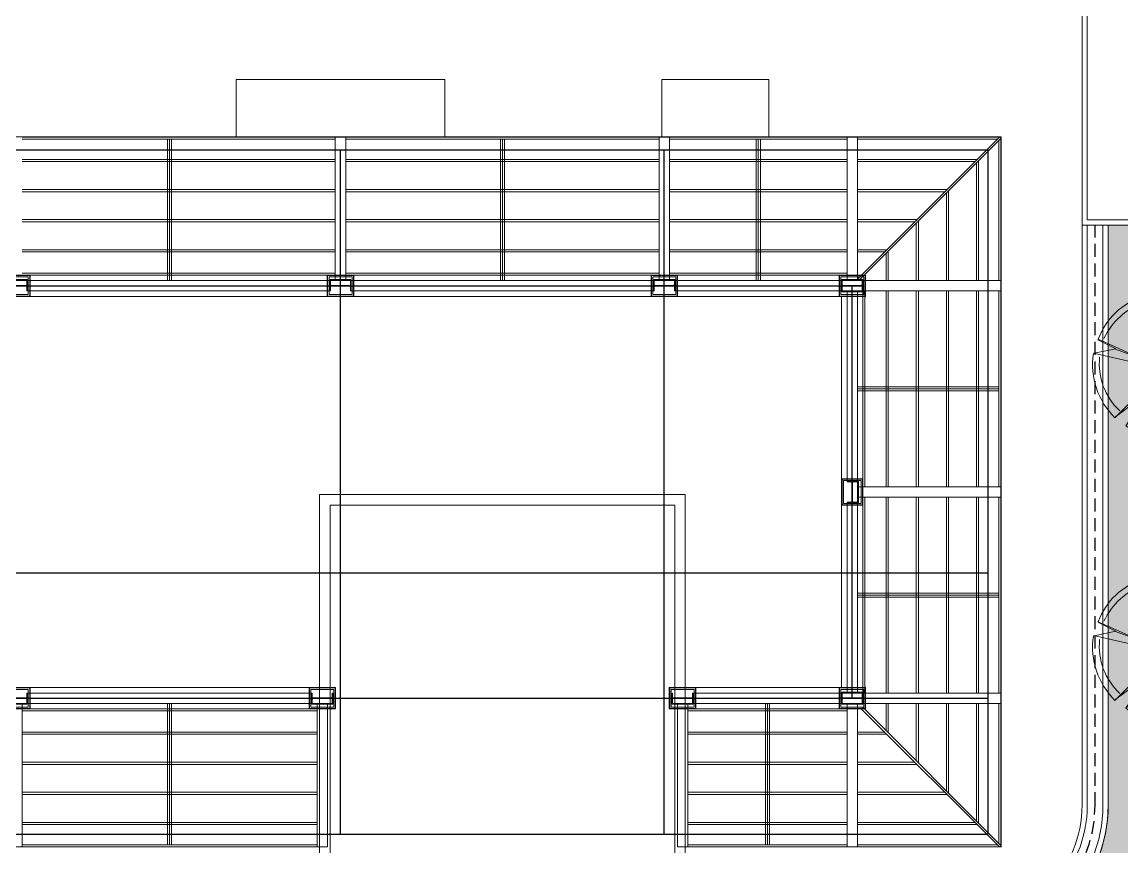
# Model space of a CAD drawing. Header units: inches. Extents: x 139 to 559, y -1 to 295.
# Drawn here: x 245.39 to 266.45, y 133.42 to 149.22 of the extents above; entities that cross this region are included whole.
import ezdxf

# ---------------------------------------------------------------- set-up
doc = ezdxf.new("R2010")
doc.units = ezdxf.units.IN
doc.header["$MEASUREMENT"] = 0
doc.linetypes.add('$0$HIDDEN', pattern=[0.375, 0.25, -0.125])
for name, color, linetype, lineweight in [('ars', 11, 'Continuous', 0), ('ARSIR', 31, 'Continuous', 5), ('ARSIR BETON', 8, 'Continuous', 5), ('ATAP', 3, 'Continuous', 20), ('besi siku', 70, 'Continuous', 9), ('DINDING2', 146, 'Continuous', 5), ('POHON', 98, 'Continuous', 5), ('RUMPUT', 93, 'Continuous', 0), ('SANITAIR', 15, 'Continuous', 9), ('WF', 6, 'Continuous', 9)]:
    doc.layers.add(name, color=color, linetype=linetype, lineweight=lineweight)
doc.layers.add('as', color=1, linetype='Continuous', plot=False)
doc.layers.add('POLYLINE TPAK', color=4, linetype='Continuous', lineweight=20, plot=False)
pattern_1 = [(86.66969, (37.0798, 226.14725), (-0.5066041, 0.569206), [0.142875, -0.934755]), (41.6697, (37.0798, 226.14725), (-0.5066045, 0.5692064), [0.142875, -0.619125]), (131.6697, (37.0798, 226.14725), (-0.5692064, -0.5066045), [0.142875, -0.619125])]

# ---------------------------------------------------------------- blocks, each defined once
blk = doc.blocks.new('D00088C')
for p, q in [((-0.0013, -0.0094), (-0.1437, 0.4512)), ((-0.1152, 0.2615), (-0.1398, 0.4513)), ((-0.2342, 0.4212), (-0.1152, 0.2615)), ((-0.2303, 0.4213), (-0.0013, -0.0094)), ((0.2305, 0.3971), (0.0063, 0.0027)), ((0.2266, 0.397), (0.1472, 0.2403)), ((0.0063, 0.0027), (0.303, 0.3553)), ((0.1472, 0.2403), (0.3033, 0.3575)), ((-0.1152, 0.2612), (-0.0014, -0.0054)), ((0.0023, 0.0066), (-0.4996, 0.0423)), ((-0.496, -0.0575), (0.0023, 0.0066)), ((-0.3618, -0.0303), (-0.4945, 0.0417)), ((0.3075, -0.0277), (0.0024, 0.0026)), ((0.4778, 0.0264), (0.0025, -0.0014)), ((0.4784, 0.0248), (0.3087, -0.0294)), ((-0.4961, -0.0535), (-0.3618, -0.0303)), ((-0.3629, -0.0277), (0.0026, -0.0053)), ((0.0026, -0.0053), (-0.2884, -0.4252)), ((-0.192, -0.4744), (0.0026, -0.0053)), ((-0.1451, -0.264), (0.0026, -0.0053)), ((0.1495, -0.2553), (-0.0014, -0.0054)), ((0.3099, -0.3943), (0.0064, -0.0013)), ((0.0064, -0.0013), (0.169, -0.4733)), ((0.3087, -0.0294), (0.4741, -0.089)), ((-0.1457, -0.2629), (-0.2885, -0.4212)), ((-0.1959, -0.4745), (-0.1457, -0.2629))]:
    blk.add_line(p, q)
at = {"flags": 128}
blk.add_lwpolyline([(0.1453, 0.2437), (0.0025, -0.0014), (0.4729, -0.0927, -0.179693), (0.3099, -0.3943), (0.1517, -0.2555), (0.1692, -0.4812)], format="xyb", dxfattribs=at)
for centre, radius, start, end in [((-0.0088, 0.063), 0.411, 54.38421, 109.16738), ((0.0045, -0.0301), 0.5088, 117.48632, 171.44836), ((-0.018, -0.1342), 0.5445, 67.36302, 101.07982), ((-0.022, -0.0267), 0.4368, 115.9305, 169.2592), ((-0.0182, -0.0451), 0.4539, 8.9188, 50.83842), ((0.0516, 0.0107), 0.4265, 2.11272, 53.88875), ((-0.0137, -0.0277), 0.4832, 183.5353, 235.35442), ((0.0103, -0.0052), 0.475, 188.14491, 233.91105), ((0.0637, -0.0721), 0.358, 309.79092, 357.1215), ((-0.0193, -0.0383), 0.4358, 249.36854, 292.0705), ((-0.013, 0.0189), 0.5247, 250.05801, 290.29527)]:
    blk.add_arc(centre, radius, start, end)
blk = doc.blocks.new('WF')
at = {"layer": 'ars'}
for p, q in [((-0.254, 0.204), (-0.254, -0.204)), ((0.254, 0.204), (-0.254, 0.204)), ((-0.25, 0.2), (-0.25, -0.2)), ((0.25, 0.2), (-0.25, 0.2)), ((-0.247, 0.1715), (-0.247, -0.1715)), ((0.2215, 0.197), (-0.2215, 0.197)), ((-0.22, -0.17), (-0.22, 0.17)), ((0.22, 0.17), (-0.22, 0.17)), ((0.22, -0.17), (0.22, 0.17)), ((0.247, 0.1715), (0.247, -0.1715)), ((0.25, 0.2), (0.25, -0.2)), ((0.254, 0.204), (0.254, -0.204)), ((0.254, -0.204), (-0.254, -0.204)), ((0.25, -0.2), (-0.25, -0.2)), ((0.2215, -0.197), (-0.2215, -0.197)), ((0.22, -0.17), (-0.22, -0.17))]:
    blk.add_line(p, q, dxfattribs=at)
for points in [[(-0.22, 0.1985), (-0.22, 0.2), (-0.25, 0.2), (-0.25, 0.17), (-0.2485, 0.17, 0.4142136), (-0.247, 0.1715), (-0.247, 0.194, -0.4142136), (-0.244, 0.197), (-0.2215, 0.197, 0.4142136)], [(0.22, 0.1985), (0.22, 0.2), (0.25, 0.2), (0.25, 0.17), (0.2485, 0.17, -0.4142136), (0.247, 0.1715), (0.247, 0.194, 0.4142136), (0.244, 0.197), (0.2215, 0.197, -0.4142136)], [(-0.22, -0.1985), (-0.22, -0.2), (-0.25, -0.2), (-0.25, -0.17), (-0.2485, -0.17, -0.4142136), (-0.247, -0.1715), (-0.247, -0.194, 0.4142136), (-0.244, -0.197), (-0.2215, -0.197, -0.4142136)], [(0.22, -0.1985), (0.22, -0.2), (0.25, -0.2), (0.25, -0.17), (0.2485, -0.17, 0.4142136), (0.247, -0.1715), (0.247, -0.194, -0.4142136), (0.244, -0.197), (0.2215, -0.197, 0.4142136)]]:
    blk.add_lwpolyline(points, format="xyb", close=True, dxfattribs=at)
at = {"layer": 'WF'}
blk.add_lwpolyline([(0.192, 0.096, -0.4142136), (0.196, 0.1), (0.2, 0.1), (0.2, -0.1), (0.196, -0.1, -0.4142136), (0.192, -0.096), (0.192, -0.0195, 0.4142136), (0.179, -0.0065), (-0.179, -0.0065, 0.4142136), (-0.192, -0.0195), (-0.192, -0.096, -0.4142136), (-0.196, -0.1), (-0.2, -0.1), (-0.2, 0.1), (-0.196, 0.1, -0.4142136), (-0.192, 0.096), (-0.192, 0.0195, 0.4142136), (-0.179, 0.0065), (0.179, 0.0065, 0.4142136), (0.192, 0.0195)], format="xyb", close=True, dxfattribs=at)
blk = doc.blocks.new('A.ATAP')
for points in [[(24.4, 6.75), (31.4, 6.75), (31.4, -2.65), (24.4, -2.65)], [(24.6, 6.55), (31.2, 6.55), (31.2, -2.45), (24.6, -2.45)]]:
    blk.add_lwpolyline(points, close=True)
at = {"layer": 'ars'}
for p, q in [((37.45, 13.6), (6.8, 13.6)), ((37.45, 0), (37.45, 13.6)), ((18.804, 10.546), (24.604, 10.546)), ((25.004, 10.546), (30.804, 10.546)), ((34.396, 10.546), (31.196, 10.546)), ((34.396, 10.546), (34.396, 3.054)), ((18.804, 3.054), (24.4, 3.054)), ((34.396, 3.054), (31.4, 3.054))]:
    blk.add_line(p, q, dxfattribs=at)
at = {"layer": 'as'}
for p, q in [((-37.2, 13.35), (37.2, 13.35)), ((24.8, 0.25), (24.8, 13.35)), ((31, 0.25), (31, 13.35)), ((37.2, 0.25), (37.2, 13.35)), ((-37.2, 10.75), (34.6, 10.75)), ((34.6, 2.85), (34.6, 10.75)), ((-37.2, 5.25), (37.2, 5.25)), ((-37.2, 2.85), (37.2, 2.85)), ((-37.2, 0.25), (37.2, 0.25))]:
    blk.add_line(p, q, dxfattribs=at)
at = {"layer": 'ATAP'}
for points in [[(22.8, 13.6), (22.8, 14.7), (26.8, 14.7), (26.8, 13.6)], [(33, 13.6), (33, 14.7), (30.95, 14.7), (30.95, 13.6)]]:
    blk.add_lwpolyline(points, dxfattribs=at)
at = {"layer": 'besi siku'}
for p, q in [((24.7, 13.596), (18.7, 13.596)), ((24.7, 13.556), (18.7, 13.556)), ((21.485, 13.556), (21.485, 10.85)), ((21.525, 13.556), (21.525, 10.85)), ((21.565, 13.556), (21.565, 10.85)), ((30.9, 13.596), (24.9, 13.596)), ((30.9, 13.556), (24.9, 13.556)), ((27.86, 13.556), (27.86, 10.85)), ((27.9, 13.556), (27.9, 10.85)), ((27.94, 13.556), (27.94, 10.85)), ((34.5, 13.596), (31.1, 13.596)), ((34.5, 13.556), (31.1, 13.556)), ((32.76, 13.556), (32.76, 10.85)), ((32.8, 13.556), (32.8, 10.85)), ((32.84, 13.556), (32.84, 10.85)), ((37.446, 13.596), (34.7, 13.596)), ((37.418, 13.596), (34.7, 10.878)), ((37.378, 13.556), (34.7, 13.556)), ((37.446, 13.568), (34.744, 10.866)), ((37.406, 10.85), (37.406, 13.528)), ((37.446, 10.85), (37.446, 13.596)), ((24.7, 13.167), (18.7, 13.167)), ((24.7, 13.127), (18.7, 13.127)), ((30.9, 13.167), (24.9, 13.167)), ((30.9, 13.127), (24.9, 13.127)), ((34.5, 13.167), (31.1, 13.167)), ((34.5, 13.127), (31.1, 13.127)), ((36.988, 13.167), (34.7, 13.167)), ((36.948, 13.127), (34.7, 13.127)), ((36.977, 10.85), (36.977, 13.098)), ((37.017, 10.85), (37.017, 13.138)), ((24.7, 12.591), (18.7, 12.591)), ((24.7, 12.551), (18.7, 12.551)), ((30.9, 12.591), (24.9, 12.591)), ((30.9, 12.551), (24.9, 12.551)), ((34.5, 12.591), (31.1, 12.591)), ((34.5, 12.551), (31.1, 12.551)), ((36.412, 12.591), (34.7, 12.591)), ((36.372, 12.551), (34.7, 12.551)), ((36.401, 10.85), (36.401, 12.522)), ((36.441, 10.85), (36.441, 12.562)), ((24.7, 12.015), (18.7, 12.015)), ((30.9, 12.015), (24.9, 12.015)), ((34.5, 12.015), (31.1, 12.015)), ((35.836, 12.015), (34.7, 12.015)), ((24.7, 11.975), (18.7, 11.975)), ((30.9, 11.975), (24.9, 11.975)), ((34.5, 11.975), (31.1, 11.975)), ((35.796, 11.975), (34.7, 11.975)), ((35.825, 10.85), (35.825, 11.946)), ((35.865, 10.85), (35.865, 11.986)), ((24.7, 11.439), (18.7, 11.439)), ((24.7, 11.399), (18.7, 11.399)), ((30.9, 11.439), (24.9, 11.439)), ((30.9, 11.399), (24.9, 11.399)), ((34.5, 11.439), (31.1, 11.439)), ((34.5, 11.399), (31.1, 11.399)), ((35.26, 11.439), (34.7, 11.439)), ((35.22, 11.399), (34.7, 11.399)), ((35.289, 10.85), (35.289, 11.41)), ((35.249, 10.85), (35.249, 11.37)), ((24.7, 10.99), (18.7, 10.99)), ((30.9, 10.99), (24.9, 10.99)), ((34.5, 10.99), (31.1, 10.99)), ((24.7, 10.95), (18.7, 10.95)), ((30.9, 10.95), (24.9, 10.95)), ((34.5, 10.95), (31.1, 10.95)), ((34.8, 10.65), (34.8, 6.9)), ((34.84, 10.65), (34.84, 6.9)), ((35.249, 10.65), (35.249, 6.9)), ((35.289, 10.65), (35.289, 6.9)), ((35.825, 10.65), (35.825, 6.9)), ((35.865, 10.65), (35.865, 6.9)), ((36.401, 10.65), (36.401, 6.9)), ((36.441, 10.65), (36.441, 6.9)), ((36.977, 10.65), (36.977, 6.9)), ((37.017, 10.65), (37.017, 6.9)), ((37.406, 10.65), (37.406, 6.9)), ((37.446, 10.65), (37.446, 6.9)), ((37.406, 8.815), (34.7, 8.815)), ((37.406, 8.775), (34.7, 8.775)), ((37.406, 8.735), (34.7, 8.735)), ((34.8, 2.95), (34.8, 6.7)), ((34.84, 2.95), (34.84, 6.7)), ((35.249, 2.95), (35.249, 6.7)), ((35.289, 2.95), (35.289, 6.7)), ((35.825, 2.95), (35.825, 6.7)), ((35.865, 2.95), (35.865, 6.7)), ((36.401, 2.95), (36.401, 6.7)), ((36.441, 2.95), (36.441, 6.7)), ((36.977, 2.95), (36.977, 6.7)), ((37.017, 2.95), (37.017, 6.7)), ((37.406, 2.95), (37.406, 6.7)), ((37.446, 2.95), (37.446, 6.7)), ((37.406, 4.865), (34.7, 4.865)), ((37.406, 4.825), (34.7, 4.825)), ((37.406, 4.785), (34.7, 4.785)), ((21.485, 0.044), (21.485, 2.75)), ((21.525, 0.044), (21.525, 2.75)), ((21.565, 0.044), (21.565, 2.75)), ((32.935, 0.044), (32.935, 2.75)), ((32.975, 0.044), (32.975, 2.75)), ((33.015, 0.044), (33.015, 2.75)), ((35.249, 2.75), (35.249, 2.23)), ((35.289, 2.75), (35.289, 2.19)), ((35.825, 2.75), (35.825, 1.654)), ((35.865, 2.75), (35.865, 1.614)), ((36.401, 2.75), (36.401, 1.078)), ((36.441, 2.75), (36.441, 1.038)), ((36.977, 2.75), (36.977, 0.502)), ((37.017, 2.75), (37.017, 0.462)), ((37.406, 2.75), (37.406, 0.072)), ((37.446, 2.75), (37.446, 0.004)), ((18.7, 2.65), (24.35, 2.65)), ((18.7, 2.61), (24.35, 2.61)), ((34.5, 2.65), (31.45, 2.65)), ((34.5, 2.61), (31.45, 2.61)), ((37.418, 0.004), (34.772, 2.65)), ((37.446, 0.032), (34.8, 2.678)), ((18.7, 2.201), (24.35, 2.201)), ((18.7, 2.161), (24.35, 2.161)), ((34.5, 2.201), (31.45, 2.201)), ((34.5, 2.161), (31.45, 2.161)), ((35.22, 2.201), (34.7, 2.201)), ((35.26, 2.161), (34.7, 2.161)), ((18.7, 1.625), (24.35, 1.625)), ((18.7, 1.585), (24.35, 1.585)), ((34.5, 1.625), (31.45, 1.625)), ((34.5, 1.585), (31.45, 1.585)), ((35.796, 1.625), (34.7, 1.625)), ((35.836, 1.585), (34.7, 1.585)), ((18.7, 1.049), (24.35, 1.049)), ((18.7, 1.009), (24.35, 1.009)), ((34.5, 1.049), (31.45, 1.049)), ((34.5, 1.009), (31.45, 1.009)), ((36.372, 1.049), (34.7, 1.049)), ((36.412, 1.009), (34.7, 1.009)), ((18.7, 0.473), (24.35, 0.473)), ((18.7, 0.433), (24.35, 0.433)), ((34.5, 0.473), (31.45, 0.473)), ((34.5, 0.433), (31.45, 0.433)), ((36.948, 0.473), (34.7, 0.473)), ((36.988, 0.433), (34.7, 0.433)), ((18.7, 0.044), (24.35, 0.044)), ((18.7, 0.004), (24.35, 0.004)), ((34.5, 0.044), (31.45, 0.044)), ((34.5, 0.004), (31.45, 0.004)), ((37.378, 0.044), (34.7, 0.044)), ((37.446, 0.004), (34.7, 0.004))]:
    blk.add_line(p, q, dxfattribs=at)
at = {"layer": 'WF'}
for p, q in [((24.6, 10.85), (18.8, 10.85)), ((30.8, 10.85), (25, 10.85)), ((34.4, 10.85), (31.2, 10.85)), ((24.6, 10.65), (18.8, 10.65)), ((30.8, 10.65), (25, 10.65)), ((34.4, 10.65), (31.2, 10.65)), ((34.5, 10.634), (34.5, 7)), ((34.7, 10.634), (34.7, 7)), ((34.5, 6.6), (34.5, 2.966)), ((34.7, 6.6), (34.7, 2.966)), ((24.25, 2.95), (18.8, 2.95)), ((34.4, 2.95), (31.55, 2.95)), ((24.25, 2.75), (18.8, 2.75)), ((34.4, 2.75), (31.55, 2.75))]:
    blk.add_line(p, q, dxfattribs=at)
for points in [[(24.7, 10.866), (24.7, 13.596), (24.9, 13.596), (24.9, 10.866)], [(30.9, 10.866), (30.9, 13.596), (31.1, 13.596), (31.1, 10.866)], [(34.5, 10.866), (34.5, 13.596), (34.7, 13.596), (34.7, 10.866)], [(34.8, 10.65), (37.446, 10.65), (37.446, 10.85), (34.8, 10.85)], [(34.716, 6.9), (37.446, 6.9), (37.446, 6.7), (34.716, 6.7)], [(34.8, 2.75), (37.446, 2.75), (37.446, 2.95), (34.8, 2.95)], [(18.7, 2.734), (18.7, 0.004), (18.5, 0.004), (18.5, 2.734)], [(24.55, 2.734), (24.55, 0.004), (24.35, 0.004), (24.35, 2.734)], [(31.45, 2.734), (31.45, 0.004), (31.25, 0.004), (31.25, 2.734)], [(34.7, 2.734), (34.7, 0.004), (34.5, 0.004), (34.5, 2.734)]]:
    blk.add_lwpolyline(points, dxfattribs=at)
for points in [[(18.8, 10.85), (18.8, 10.866), (18.4, 10.866), (18.4, 10.85)], [(25, 10.85), (25, 10.866), (24.6, 10.866), (24.6, 10.85)], [(31.2, 10.85), (31.2, 10.866), (30.8, 10.866), (30.8, 10.85)], [(34.8, 10.85), (34.8, 10.866), (34.4, 10.866), (34.4, 10.85)], [(34.8, 10.65), (34.8, 10.634), (34.4, 10.634), (34.4, 10.65)], [(34.7, 6.6), (34.716, 6.6), (34.716, 7), (34.7, 7)], [(34.4, 2.966), (34.4, 2.95), (34.8, 2.95), (34.8, 2.966)], [(18.4, 2.75), (18.4, 2.734), (18.8, 2.734), (18.8, 2.75)], [(24.25, 2.75), (24.25, 2.734), (24.65, 2.734), (24.65, 2.75)], [(31.15, 2.75), (31.15, 2.734), (31.55, 2.734), (31.55, 2.75)], [(34.4, 2.75), (34.4, 2.734), (34.8, 2.734), (34.8, 2.75)]]:
    blk.add_lwpolyline(points, close=True, dxfattribs=at)
for p in [(18.6, 10.75), (24.8, 10.75), (31, 10.75), (34.6, 10.75), (18.6, 2.85), (24.45, 2.85), (31.35, 2.85), (34.6, 2.85)]:
    blk.add_blockref('WF', p, dxfattribs=at)
at = {"layer": 'WF', "rotation": 270}
blk.add_blockref('WF', (34.6, 6.8), dxfattribs=at)

msp = doc.modelspace()

# ---------------------------------------------------------------- hatches: boundary and pattern name
at = {"layer": 'ARSIR'}
h = msp.add_hatch(dxfattribs=at)
h.set_pattern_fill('AR-HBONE', color=256, scale=0.003, style=0)
h.set_pattern_definition([(45, (37.0798, 226.14725), (4e-17, 0.4310523), [0.9144, -0.3048]), (135, (37.29532, 226.36278), (4e-17, 0.4310523), [0.9144, -0.3048])])
edge = h.paths.add_edge_path()
edge.add_arc((191.2828, 190.0679), 15.2, 90, 180)
edge.add_line((176.0828, 190.0679), (176.0828, 133.2715))
edge.add_arc((191.2828, 133.2715), 15.2, 180, 214.23029)
edge.add_line((178.7157, 124.7212), (179.7078, 125.3962))
edge.add_arc((191.2827, 133.2715), 14, 180, 214.23027, ccw=False)
edge.add_line((177.2828, 133.2715), (177.2828, 190.0679))
edge.add_arc((191.2828, 190.0679), 14, 90, 180, ccw=False)
edge.add_line((191.2828, 204.0679), (270.5466, 204.0679))
edge.add_arc((270.5466, 204.9086), 0.8408, 270, 359.99697)
edge.add_line((271.3873, 204.9086), (191.2828, 205.2679))
at = {"layer": 'ARSIR BETON'}
h = msp.add_hatch(dxfattribs=at)
h.set_pattern_fill('AR-HBONE', color=256, scale=0.004, style=0)
h.set_pattern_definition([(45, (37.0798, 226.14725), (6e-17, 0.5747364), [1.2192, -0.4064]), (135, (37.36716, 226.4346), (6e-17, 0.5747364), [1.2192, -0.4064])])
edge = h.paths.add_edge_path()
edge.add_arc((191.2828, 190.0679), 14, 90, 180)
edge.add_line((177.2828, 190.0679), (177.2828, 133.2715))
edge.add_arc((191.2827, 133.2715), 14, 179.99992, 263.11919)
edge.add_line((189.6055, 119.3724), (189.6055, 112.3227))
edge.add_line((189.6055, 112.3227), (189.7055, 112.3227))
edge.add_line((189.7055, 112.3227), (189.7055, 112.2227))
edge.add_line((189.7055, 112.2227), (201.7055, 112.2227))
edge.add_line((201.7055, 112.2227), (201.7055, 119.2715))
edge.add_line((201.7055, 119.2715), (380.22, 119.2715))
edge.add_arc((380.22, 133.2715), 14, 270, 360)
edge.add_line((394.22, 133.2715), (394.22, 186.8365))
edge.add_arc((380.07, 186.8365), 14.15, 0.00002, 89.99998)
edge.add_line((380.07, 200.9865), (288.3873, 200.9865))
edge.add_arc((288.3873, 203.9865), 3, 180, 270, ccw=False)
edge.add_line((285.3873, 203.9865), (285.3986, 204.9823))
edge.add_line((285.3986, 204.9823), (271.3873, 205.1475))
edge.add_line((271.3873, 205.1475), (271.3873, 204.9086))
edge.add_arc((270.5466, 204.9086), 0.8408, 270, 359.99999, ccw=False)
edge.add_line((270.5466, 204.0679), (191.2828, 204.0679))
edge = h.paths.add_edge_path()
edge.add_line((191.2672, 197.9562), (265.7566, 197.9585))
edge.add_arc((265.7568, 189.203), 8.7555, 41.343, 90.00169, ccw=False)
edge.add_line((272.3302, 194.9865), (332.5823, 194.9865))
edge.add_line((332.5823, 194.9865), (332.5823, 191.8715))
edge.add_line((332.5823, 191.8715), (340.1822, 191.8715))
edge.add_line((340.1822, 191.8715), (340.1822, 194.9865))
edge.add_line((340.1822, 194.9865), (380.07, 194.9865))
edge.add_arc((380.07, 186.8365), 8.15, 0, 90, ccw=False)
edge.add_line((388.22, 186.8365), (388.22, 163.1715))
edge.add_line((388.22, 163.1715), (388.22, 157.7117))
edge.add_line((388.22, 157.7117), (388.22, 133.2715))
edge.add_arc((380.22, 133.2715), 8, -90, 0, ccw=False)
edge.add_line((380.22, 125.2715), (191.2828, 125.2715))
edge.add_arc((191.185, 133.1732), 7.9023, 180.12317, 270.70845, ccw=False)
edge.add_line((183.2828, 133.1562), (183.2675, 189.9541))
edge.add_arc((191.2675, 189.9563), 8, 90.00169, 180.01541, ccw=False)
at = {"layer": 'RUMPUT'}
h = msp.add_hatch(dxfattribs=at)
h.set_pattern_fill('GRASS', color=256, scale=0.03, angle=356.66969, style=0)
h.set_pattern_definition(pattern_1)
edge = h.paths.add_edge_path()
edge.add_line((173.8596, 124.7087), (178.5195, 124.7087))
edge.add_line((178.5195, 124.7087), (178.577, 124.7478))
edge.add_arc((191.2745, 133.269), 15.2918, 179.99042, 213.86512, ccw=False)
edge.add_line((175.9828, 133.2715), (175.9828, 190.0679))
edge.add_arc((191.2827, 190.0679), 15.2999, 89.99903, 180.00016, ccw=False)
edge.add_line((191.283, 205.3679), (269.9053, 205.0253))
edge.add_line((269.9053, 205.0253), (167.2319, 206.0181))
edge.add_line((167.2319, 206.0181), (167.521, 198.8985))
edge.add_line((167.521, 198.8985), (170.7477, 161.1323))
edge.add_line((170.7477, 161.1323), (173.8596, 124.7087))
h = msp.add_hatch(dxfattribs=at)
h.set_pattern_fill('GRASS', color=256, scale=0.03, angle=356.66969, style=0)
h.set_pattern_definition(pattern_1)
h.paths.add_polyline_path([(284.185, 144.4992), (284.1822, 144.4607), (288.6128, 144.1071), (288.6032, 144.0035), (288.5816, 143.7583), (288.5544, 143.513), (288.5161, 143.2733), (288.4781, 143.0337), (288.4345, 142.794), (288.3799, 142.5596), (288.3255, 142.3255), (288.1946, 141.8677), (288.1238, 141.6389), (288.0423, 141.4156), (287.9604, 141.1978), (287.8734, 140.9742), (287.7807, 140.7617), (287.6825, 140.5495), (287.579, 140.337), (287.4755, 140.1298), (287.3613, 139.9229), (287.2467, 139.7212), (287.1268, 139.5198), (287.0018, 139.3237), (286.8708, 139.1328), (286.7346, 138.9422), (286.5984, 138.7569), (286.4569, 138.5772), (286.3096, 138.3974), (286.1626, 138.2177), (286.0048, 138.0487), (285.8466, 137.8798), (285.6888, 137.7111), (285.5199, 137.553), (285.3509, 137.3952), (285.182, 137.2426), (285.0022, 137.09), (284.8225, 136.9483), (284.6427, 136.8068), (284.4574, 136.665), (284.2668, 136.5344), (284.076, 136.4034), (283.8798, 136.2783), (283.6785, 136.1585), (283.4768, 136.0439), (283.2754, 135.9349), (283.0682, 135.8262), (282.8557, 135.728), (282.6432, 135.6301), (282.431, 135.5374), (282.2129, 135.4503), (281.9949, 135.3685), (281.7716, 135.2922), (281.5483, 135.2159), (281.3194, 135.1504), (281.0905, 135.0905), (280.862, 135.0306), (280.6276, 134.9818), (280.3934, 134.9379), (280.159, 134.8944), (279.9194, 134.8619), (279.6797, 134.8292), (279.4344, 134.8073), (279.1948, 134.7909), (278.9495, 134.7801), (278.7046, 134.7745), (278.5792, 134.7745), (278.4483, 134.7745), (278.187, 134.7801), (277.9309, 134.7909), (277.6749, 134.8128), (277.4241, 134.84), (277.1736, 134.8672), (276.9231, 134.9055), (276.6723, 134.9543), (276.4271, 135.0034), (276.1822, 135.0581), (275.9425, 135.1232), (275.7025, 135.1887), (275.4684, 135.2594), (275.2343, 135.3413), (275.0054, 135.4284), (274.7766, 135.5155), (274.5477, 135.6137), (274.3244, 135.7116), (274.1064, 135.8206), (273.8886, 135.9296), (273.6761, 136.0439), (273.4636, 136.1638), (273.2567, 136.2947), (273.055, 136.4254), (272.8533, 136.5616), (272.6572, 136.6978), (272.4611, 136.8448), (272.2705, 136.9918), (272.0852, 137.1499), (271.9054, 137.3078), (271.7257, 137.4659), (271.5515, 137.6348), (271.377, 137.8038), (271.2136, 137.978), (271.0502, 138.1577), (270.8921, 138.3431), (270.7395, 138.5281), (270.5872, 138.7189), (270.4455, 138.9095), (270.3037, 139.1056), (270.1675, 139.3073), (270.0368, 139.5142), (269.9115, 139.7212), (269.6718, 140.1462), (269.5628, 140.3642), (269.454, 140.582), (269.3558, 140.8056), (269.2579, 141.0289), (269.1705, 141.2577), (269.0834, 141.4919), (269.0071, 141.7263), (268.9308, 141.9604), (268.8657, 142.2001), (268.8057, 142.4397), (268.7458, 142.685), (268.6967, 142.9302), (268.6532, 143.1751), (268.6149, 143.4259), (268.5821, 143.6764), (268.555, 143.9324), (268.5386, 144.1885), (268.5222, 144.4445), (268.517, 144.7061), (268.517, 144.8315), (284.1961, 144.8315), (284.1905, 144.7225)])
edge = h.paths.add_edge_path()
edge.add_line((290.6873, 145.3315), (266.1873, 145.3315))
edge.add_line((266.1873, 145.3315), (266.1873, 134.2215))
edge.add_arc((263.4373, 134.2215), 2.75, 270, 360, ccw=False)
edge.add_line((263.4373, 131.4715), (230.5822, 131.4715))
edge.add_line((230.5822, 131.4715), (230.5822, 125.7715))
edge.add_arc((230.9822, 125.7715), 0.4, 180, 270)
edge.add_line((230.9822, 125.3715), (231.9822, 125.3715))
edge.add_arc((231.9822, 125.7715), 0.4, 270, 360)
edge.add_line((232.3822, 125.7715), (232.3822, 130.3715))
edge.add_line((232.3822, 130.3715), (262.5822, 130.3715))
edge.add_line((262.5822, 130.3715), (262.5822, 126.5716))
edge.add_line((262.5822, 126.5716), (296.4823, 126.5716))
edge.add_line((296.4823, 126.5716), (296.4823, 130.3681))
edge.add_line((296.4823, 130.3681), (332.4823, 130.3681))
edge.add_line((332.4823, 130.3681), (332.4823, 131.4715))
edge.add_line((332.4823, 131.4715), (293.4373, 131.4715))
edge.add_arc((293.4373, 134.2215), 2.75, 180, 270, ccw=False)
edge.add_line((290.6873, 134.2215), (290.6873, 145.3315))

# ---------------------------------------------------------------- linework, layer by layer
at = {"layer": 'as', "linetype": '$0$HIDDEN'}
msp.add_line((265.9373, 134.2215), (265.9373, 145.3315), dxfattribs=at)
msp.add_arc((263.4373, 134.2215), 2.5, 270, 0, dxfattribs=at)
at = {"layer": 'ATAP'}
msp.add_lwpolyline([(265.4373, 178.0115), (291.4373, 178.0115), (291.4373, 173.2715), (294.3373, 173.2715), (294.3373, 150.0715), (291.4373, 150.0715), (291.4373, 145.3315), (265.6873, 145.3315), (265.6873, 149.6215), (262.8873, 149.6215), (262.8873, 173.7315), (265.4373, 173.7315), (265.4373, 178.0115)], dxfattribs=at)
msp.add_lwpolyline([(265.5373, 177.9115), (291.3373, 177.9115), (291.3373, 173.1715), (294.2373, 173.1715), (294.2373, 150.1715), (291.3373, 150.1715), (291.3373, 145.4315), (265.7873, 145.4315), (265.7873, 149.7215), (262.9873, 149.7215), (262.9873, 173.6315), (265.5373, 173.6315)], close=True, dxfattribs=at)
at = {"layer": 'DINDING2'}
for points in [[(266.0873, 145.3315), (266.0873, 134.2215, -0.4142136), (263.4373, 131.5715), (230.4822, 131.5715), (230.4822, 131.4715), (230.4822, 130.2715), (230.4822, 125.7715, 0.4142136), (230.9822, 125.2715), (231.9822, 125.2715, 0.4142136), (232.4822, 125.7715), (232.4822, 130.2715), (262.4822, 130.2715), (262.4822, 126.4716), (296.5823, 126.4716)], [(266.1873, 145.3315), (266.1873, 134.2215, -0.4142136), (263.4373, 131.4715), (230.5822, 131.4715), (230.5822, 130.2715), (230.5822, 125.7715, 0.4142136), (230.9822, 125.3715), (231.9822, 125.3715, 0.4142136), (232.3822, 125.7715), (232.3822, 130.3715), (262.5822, 130.3715), (262.5822, 126.5716), (296.4823, 126.5716), (296.4823, 130.3681), (332.4823, 130.3681), (332.4823, 131.4715), (293.4373, 131.4715, -0.4142136), (290.6873, 134.2215), (290.6873, 145.3315)]]:
    msp.add_lwpolyline(points, format="xyb", dxfattribs=at)
at = {"layer": 'SANITAIR'}
msp.add_line((266.1873, 134.2215), (266.1873, 145.3315), dxfattribs=at)
for points in [[(258.0873, 131.2215), (258.0873, 131.9715), (263.4373, 131.9715, 0.4142136), (265.6873, 134.2215), (265.6873, 149.6215)], [(258.1873, 131.1215), (258.1873, 131.8715), (263.4373, 131.8715, 0.4142136), (265.7873, 134.2215), (265.7873, 145.3315)], [(258.4873, 130.8215), (258.4873, 131.5715), (263.4373, 131.5715, 0.4142136), (266.0873, 134.2215), (266.0873, 145.3315)]]:
    msp.add_lwpolyline(points, format="xyb", dxfattribs=at)
msp.add_arc((263.4373, 134.2215), 2.75, 270, 0, dxfattribs=at)

# ---------------------------------------------------------------- block references
at = {"layer": 'POHON', "xscale": -2.812499999999324, "yscale": 2.812499999999318, "zscale": 8.4375, "rotation": 163.0458035345949}
for p in [(267.2826, 142.5868), (267.2826, 137.1759)]:
    msp.add_blockref('D00088C', p, dxfattribs=at)
at = {"layer": 'POLYLINE TPAK'}
msp.add_blockref('A.ATAP', (226.6873, 133.4215), dxfattribs=at)

doc.saveas('drawing.dxf')
